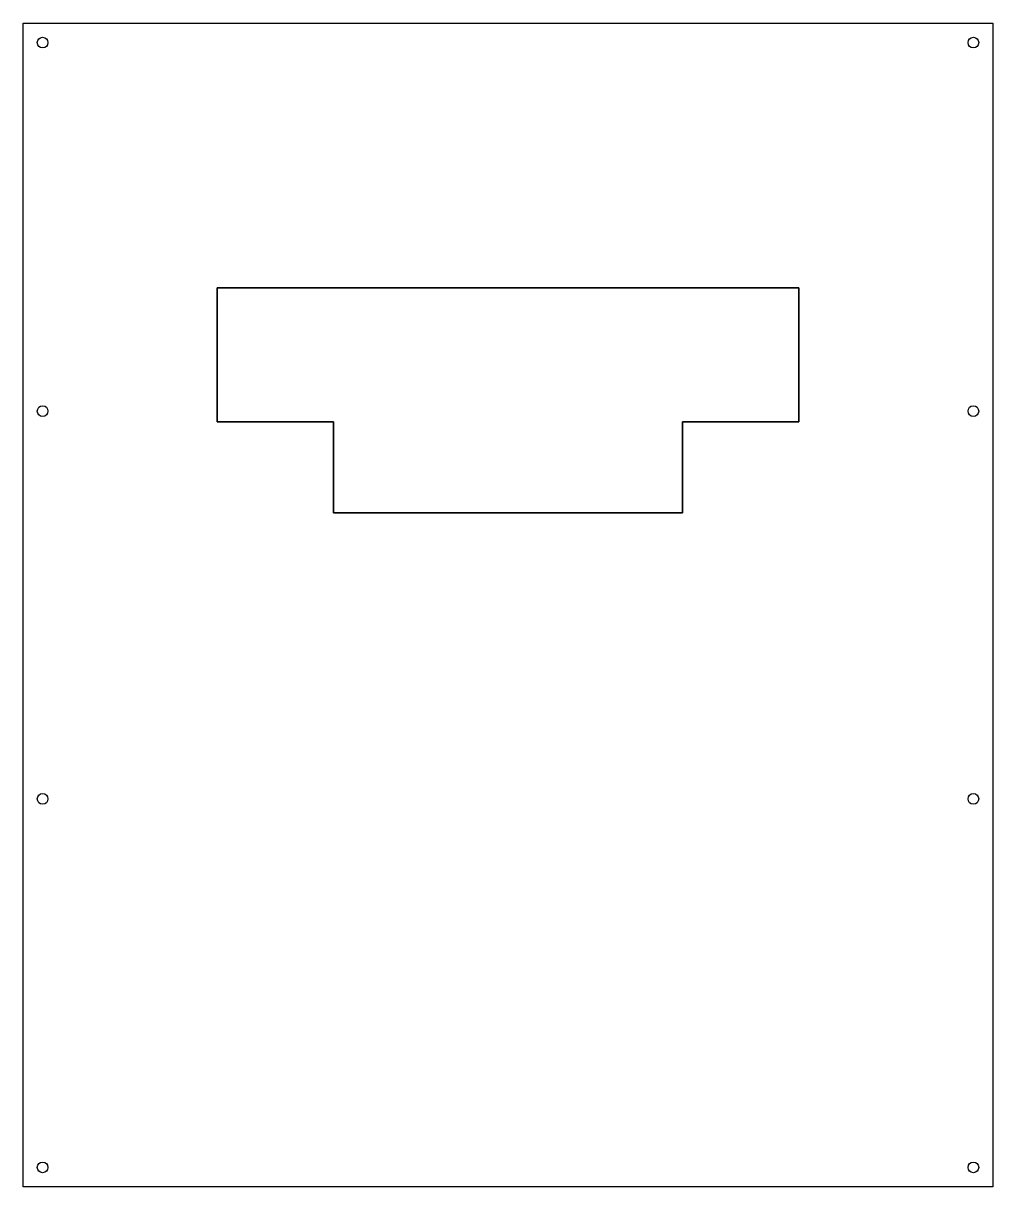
# Model space of a CAD drawing. Header units: millimetres. Extents: x -250 to 250, y 150 to 750.
import ezdxf

# ---------------------------------------------------------------- set-up
doc = ezdxf.new("R2010")
doc.units = ezdxf.units.MM
doc.layers.get('0').update_dxf_attribs({"linetype": 'CONTINUOUS'})

msp = doc.modelspace()

# ---------------------------------------------------------------- linework, layer by layer
for points in [[(250, 150), (-250, 150), (-250, 750), (250, 750)], [(250, 150), (-250, 150), (-250, 750), (250, 750)], [(150, 613.5), (-150, 613.5), (-150, 544.5), (-90, 544.5), (-90, 497.5), (90, 497.5), (90, 544.5), (150, 544.5)], [(-150, 613.5), (150, 613.5), (150, 544.5), (90, 544.5), (90, 497.5), (-90, 497.5), (-90, 544.5), (-150, 544.5)]]:
    msp.add_lwpolyline(points, close=True)
for centre in [(-240, 740), (-240, 740), (240, 740), (240, 740), (-240, 550), (-240, 550), (240, 550), (240, 550), (-240, 350), (-240, 350), (240, 350), (240, 350), (-240, 160), (-240, 160), (240, 160), (240, 160)]:
    msp.add_circle(centre, 2.75)

doc.saveas('drawing.dxf')
